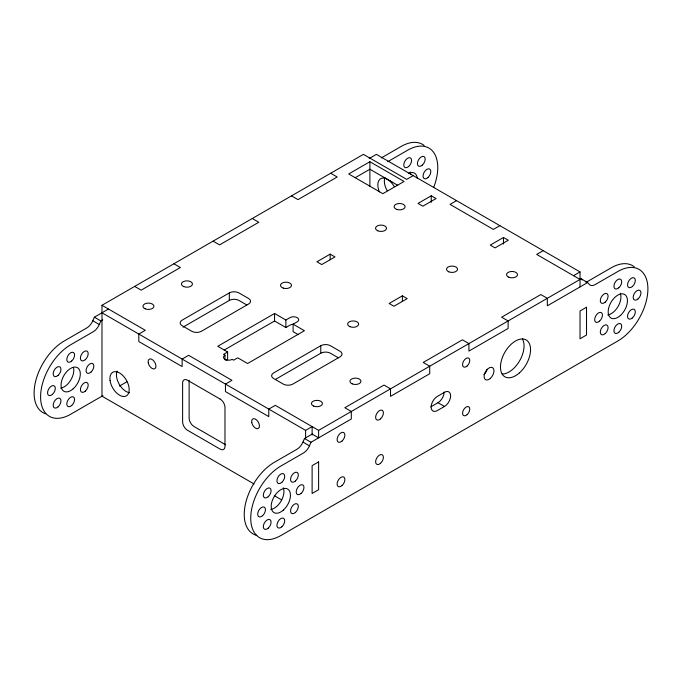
<?xml version="1.0" encoding="UTF-8"?>
<svg xmlns="http://www.w3.org/2000/svg" width="682" height="682" viewBox="0 0 682 682"><rect width="100%" height="100%" fill="white"/><g stroke="black" fill="none" stroke-linecap="round" stroke-linejoin="round"><path stroke-width="1.02" d="M45.703 413.829A42.548 24.569 -60 0 1 35.728 380.888A42.548 24.569 -60 0 1 64.185 341L86.802 327.948A10.213 5.899 -60 0 0 92.812 320.762L94.355 317.19L108.481 309.04M102.914 395.637L70.689 414.238A42.548 24.569 -60 0 1 40.596 396.864A42.548 24.569 -60 0 1 70.689 344.751L93.298 331.699A10.213 5.899 -60 0 0 99.308 324.513L100.859 320.941L102.692 319.884M256.841 535.43A42.548 24.569 -60 0 1 245.673 503.009A42.548 24.569 -60 0 1 274.326 462.319L296.934 449.268A10.213 5.899 -60 0 0 302.944 442.081L304.496 438.509L312.74 433.752M309.449 445.832L310.992 442.26L351.315 418.978L351.315 411.476L344.819 407.725L384.017 385.091L390.513 388.842L390.513 396.353L429.72 373.719L429.72 366.208L423.215 362.457L462.422 339.832L468.918 343.583L468.918 351.085L508.116 328.451L508.116 320.949L501.62 317.198L540.817 294.564L547.322 298.315L547.322 305.817L587.645 282.536L589.188 284.326A10.213 5.899 -60 0 0 595.198 284.573L617.815 271.513A42.548 24.569 -60 0 1 647.9 288.887A42.548 24.569 -60 0 1 617.815 341L280.822 535.558A42.548 24.569 -60 0 1 250.737 518.184A42.548 24.569 -60 0 1 280.822 466.07L303.439 453.019A10.213 5.899 -60 0 0 309.449 445.832L302.944 442.081M254.019 483.947L101.976 396.174L101.976 305.28L363.387 154.362L406.711 179.375L413.215 175.624M369.175 158.522L376.387 154.362L580.024 271.93L580.024 286.943M369.883 161.728L348.707 173.961L382.883 193.688L404.068 181.463L369.883 161.728L369.883 186.51M381.281 157.934L401.178 146.442A42.548 24.569 -60 0 1 424.136 145.471M355.152 177.738L369.883 169.23L397.768 185.334M387.777 161.685L407.674 150.193A42.548 24.569 -60 0 1 433.769 152.572A42.548 24.569 -60 0 1 433.658 187.456M229.314 292.919L182.137 320.156A6.811 3.93 0 0 0 182.137 325.715L191.761 331.273A6.811 3.93 0 0 0 201.395 331.273L248.572 304.036A6.811 3.93 0 0 0 248.572 298.477L238.939 292.919A6.811 3.93 0 0 0 229.314 292.919L229.314 300.421L183.04 327.138M330.165 254.139L316.925 261.786L321.742 264.565L334.981 256.926L330.165 254.139L330.165 259.774M431.263 195.777L418.023 203.415L422.84 206.194L436.079 198.556L431.263 195.777L431.263 202.341M119.486 386.063L126.852 381.809M456.539 200.636L450.043 204.395L493.367 229.408L499.863 225.657M298.324 334.7L293.098 331.691L293.098 324.18L297.19 321.819A5.106 2.95 0 0 0 297.19 317.65A5.106 2.95 0 0 0 289.969 317.65L285.877 320.011L274.565 313.481L217.763 346.277L227.626 351.98L227.626 359.482L225.989 360.428M224.173 350.079L274.565 320.992L285.877 327.522L289.969 325.161A5.106 2.95 0 0 1 293.584 324.291M227.626 351.98L223.534 354.342L224.983 355.177L224.983 359.866M402.38 295.835L389.141 303.481L393.957 306.261L407.197 298.614L402.38 295.835L402.38 301.461M503.478 237.464L490.239 245.111L495.055 247.89L508.295 240.243L503.478 237.464L503.478 244.037M320.779 345.723L273.601 372.96A6.811 3.93 0 0 0 273.601 378.519L283.235 384.077A6.811 3.93 0 0 0 292.859 384.077L340.037 356.839A6.811 3.93 0 0 0 340.037 351.281L330.412 345.723A6.811 3.93 0 0 0 320.779 345.723L320.779 353.225L275.417 379.422M543.196 250.669L536.691 254.42L580.024 279.432M101.976 312.791L305.613 430.359L312.117 426.608L312.117 435.014M573.519 275.681L580.024 271.93M101.976 305.28L145.309 330.301L138.804 334.052L138.804 341.554L182.137 366.566L182.137 359.064L188.633 355.313L231.957 380.326L225.461 384.077L225.461 391.587L268.785 416.6L268.785 409.098L275.289 405.347L318.613 430.359L581.141 278.785L587.645 282.536M430.785 406.873L438.006 402.704A8.678 5.013 -60 0 0 444.144 392.073M444.502 406.455L437.281 410.624A8.678 5.013 -60 0 1 431.143 407.077A8.678 5.013 -60 0 1 437.281 396.447L444.502 392.278A8.678 5.013 -60 0 1 450.64 395.824A8.678 5.013 -60 0 1 444.502 406.455L438.006 402.704M330.685 173.245L337.181 176.996L297.983 199.63L291.487 195.87M252.28 218.504L258.785 222.255L219.578 244.889L213.082 241.138M293.098 324.18L304.411 330.719L247.609 363.515L237.737 357.811L233.645 360.181L232.204 359.346A5.106 2.95 0 0 1 224.983 359.346A5.106 2.95 0 0 1 224.983 355.177M246.816 304.965L238.939 300.421A6.811 3.93 0 0 0 229.314 300.421M338.289 357.777L330.412 353.225A6.811 3.93 0 0 0 320.779 353.225M173.884 263.772L180.38 267.523L141.183 290.157L134.678 286.406M312.16 434.136L318.613 437.861L318.613 430.359M94.355 317.19L100.859 320.941M304.496 438.509L310.992 442.26M92.812 320.762L99.308 324.513M225.759 444.843L193.927 426.463A6.811 3.93 60 0 1 189.119 418.126L189.119 380.266M274.283 495.652L281.657 499.906M581.141 278.785L582.172 279.978M305.613 430.359L305.613 437.716M285.877 320.011L285.877 327.522M274.565 313.481L274.565 320.992M129.597 392.713A13.614 7.86 60 0 1 119.239 384.256A13.614 7.86 60 0 1 117.099 371.068M387.146 190.67A13.614 7.86 60 0 1 385.006 177.482M379.397 191.923A13.614 7.86 60 0 1 381.383 178.36A13.614 7.86 60 0 1 394.264 186.561M585.292 281.802A10.213 5.899 -60 0 0 588.702 280.813L611.311 267.762A42.548 24.569 -60 0 1 634.269 266.79M620.262 293.243A13.614 7.86 -60 0 1 618.122 306.44A13.614 7.86 -60 0 1 607.773 314.888M283.277 487.801A13.614 7.86 -60 0 1 281.129 500.997A13.614 7.86 -60 0 1 270.78 509.445M522.378 338.928A21.278 12.285 -60 0 1 519.65 360.761A21.278 12.285 -60 0 1 502.105 374.043M487.127 369.354A6.982 4.032 -60 0 1 483.896 374.597M391.928 182.077A5.516 3.18 -60 0 1 390.598 181.139M390.436 180.824A5.516 3.18 -60 0 1 390.309 180.474M73.443 367.342A13.614 7.86 -60 0 1 70.655 380.249A13.614 7.86 -60 0 1 60.647 388.126M408.544 173.364A13.614 7.86 -60 0 1 417.265 178.403M410.129 171.924A13.614 7.86 -60 0 1 410.769 174.652M318.613 461.902L312.117 465.653L312.117 493.453L318.613 489.702L318.613 461.902M586.52 307.232L580.024 310.983L580.024 338.775L586.52 335.024L586.52 307.232M220.167 399.089L187.431 380.189A6.811 3.93 60 0 0 182.614 382.969L182.614 421.877A6.811 3.93 60 0 0 187.431 430.223L220.167 449.123A6.811 3.93 60 0 0 224.983 446.343L224.983 407.427A6.811 3.93 60 0 0 220.167 399.089M148.275 362.918A5.516 3.18 60 0 0 154.805 368.706A5.516 3.18 60 0 0 153.058 360.164A5.516 3.18 60 0 0 148.275 362.918M251.786 422.678A5.516 3.18 60 0 0 258.308 428.467A5.516 3.18 60 0 0 256.56 419.924A5.516 3.18 60 0 0 251.786 422.678M110.041 380.343A13.614 7.86 60 0 0 125.616 396.216A13.614 7.86 60 0 0 122.99 375.68A13.614 7.86 60 0 0 110.041 380.343M301.086 493.461A5.516 3.18 -60 0 0 302.834 484.919A5.516 3.18 -60 0 0 296.312 490.708A5.516 3.18 -60 0 0 301.086 493.461M638.079 298.904A5.516 3.18 -60 0 0 639.827 290.362A5.516 3.18 -60 0 0 633.305 296.15A5.516 3.18 -60 0 0 638.079 298.904M268.214 528.166A5.516 3.18 -60 0 0 269.961 519.624A5.516 3.18 -60 0 0 263.44 525.413A5.516 3.18 -60 0 0 268.214 528.166M620.305 315.561A13.614 7.86 -60 0 0 624.618 294.462A13.614 7.86 -60 0 0 608.514 308.75A13.614 7.86 -60 0 0 620.305 315.561M262.579 515.703A5.516 3.18 -60 0 0 264.326 507.161A5.516 3.18 -60 0 0 257.805 512.941A5.516 3.18 -60 0 0 262.579 515.703M467.102 414.665A5.106 2.95 -60 0 0 468.722 406.762A5.106 2.95 -60 0 0 462.677 412.116A5.106 2.95 -60 0 0 467.102 414.665M281.837 526.819A5.516 3.18 -60 0 0 283.584 518.277A5.516 3.18 -60 0 0 277.054 524.057A5.516 3.18 -60 0 0 281.837 526.819M295.451 512.446A5.516 3.18 -60 0 0 297.199 503.904A5.516 3.18 -60 0 0 290.677 509.684A5.516 3.18 -60 0 0 295.451 512.446M599.563 321.145A5.516 3.18 -60 0 0 601.311 312.603A5.516 3.18 -60 0 0 594.789 318.383A5.516 3.18 -60 0 0 599.563 321.145M283.311 510.119A13.614 7.86 -60 0 0 287.633 489.02A13.614 7.86 -60 0 0 271.521 503.307A13.614 7.86 -60 0 0 283.311 510.119M342.006 485.567A5.516 3.18 -60 0 0 343.754 477.016A5.516 3.18 -60 0 0 337.232 482.805A5.516 3.18 -60 0 0 342.006 485.567M632.436 317.889A5.516 3.18 -60 0 0 634.183 309.347A5.516 3.18 -60 0 0 627.662 315.127A5.516 3.18 -60 0 0 632.436 317.889M380.522 463.325A5.516 3.18 -60 0 0 382.27 454.783A5.516 3.18 -60 0 0 375.748 460.572A5.516 3.18 -60 0 0 380.522 463.325M618.821 332.262A5.516 3.18 -60 0 0 620.569 323.72A5.516 3.18 -60 0 0 614.047 329.5A5.516 3.18 -60 0 0 618.821 332.262M380.522 418.859A5.516 3.18 -60 0 0 382.27 410.317A5.516 3.18 -60 0 0 375.748 416.097A5.516 3.18 -60 0 0 380.522 418.859M519.403 372.901A21.278 12.285 -60 0 0 526.146 339.943A21.278 12.285 -60 0 0 500.98 362.261A21.278 12.285 -60 0 0 519.403 372.901M605.207 302.16A5.516 3.18 -60 0 0 606.954 293.618A5.516 3.18 -60 0 0 600.433 299.407A5.516 3.18 -60 0 0 605.207 302.16M618.821 287.787A5.516 3.18 -60 0 0 620.569 279.245A5.516 3.18 -60 0 0 614.047 285.033A5.516 3.18 -60 0 0 618.821 287.787M632.436 286.44A5.516 3.18 -60 0 0 634.183 277.898A5.516 3.18 -60 0 0 627.662 283.686A5.516 3.18 -60 0 0 632.436 286.44M605.207 333.609A5.516 3.18 -60 0 0 606.954 325.067A5.516 3.18 -60 0 0 600.433 330.847A5.516 3.18 -60 0 0 605.207 333.609M268.214 496.718A5.516 3.18 -60 0 0 269.961 488.176A5.516 3.18 -60 0 0 263.44 493.964A5.516 3.18 -60 0 0 268.214 496.718M295.451 480.998A5.516 3.18 -60 0 0 297.199 472.456A5.516 3.18 -60 0 0 290.677 478.244A5.516 3.18 -60 0 0 295.451 480.998M281.837 482.344A5.516 3.18 -60 0 0 283.584 473.802A5.516 3.18 -60 0 0 277.054 479.591A5.516 3.18 -60 0 0 281.837 482.344M490.315 378.425A6.982 4.032 -60 0 0 492.523 367.615A6.982 4.032 -60 0 0 484.271 374.938A6.982 4.032 -60 0 0 490.315 378.425M467.102 366.029A5.106 2.95 -60 0 0 468.722 358.118A5.106 2.95 -60 0 0 462.677 363.472A5.106 2.95 -60 0 0 467.102 366.029M342.006 441.092A5.516 3.18 -60 0 0 343.754 432.55A5.516 3.18 -60 0 0 337.232 438.338A5.516 3.18 -60 0 0 342.006 441.092M71.695 361.025A5.516 3.18 -60 0 0 73.443 352.483A5.516 3.18 -60 0 0 66.921 358.272A5.516 3.18 -60 0 0 71.695 361.025M85.31 359.678A5.516 3.18 -60 0 0 87.057 351.136A5.516 3.18 -60 0 0 80.536 356.916A5.516 3.18 -60 0 0 85.31 359.678M58.081 375.398A5.516 3.18 -60 0 0 59.828 366.856A5.516 3.18 -60 0 0 53.307 372.645A5.516 3.18 -60 0 0 58.081 375.398M422.303 165.121A5.516 3.18 -60 0 0 424.051 156.579A5.516 3.18 -60 0 0 417.529 162.359A5.516 3.18 -60 0 0 422.303 165.121M408.688 166.468A5.516 3.18 -60 0 0 410.436 157.926A5.516 3.18 -60 0 0 403.906 163.714A5.516 3.18 -60 0 0 408.688 166.468M73.179 388.791A13.614 7.86 -60 0 0 77.492 367.7A13.614 7.86 -60 0 0 61.389 381.988A13.614 7.86 -60 0 0 73.179 388.791M85.31 391.127A5.516 3.18 -60 0 0 87.057 382.576A5.516 3.18 -60 0 0 80.536 388.365A5.516 3.18 -60 0 0 85.31 391.127M71.695 405.5A5.516 3.18 -60 0 0 73.443 396.958A5.516 3.18 -60 0 0 66.921 402.738A5.516 3.18 -60 0 0 71.695 405.5M52.437 394.375A5.516 3.18 -60 0 0 54.185 385.833A5.516 3.18 -60 0 0 47.663 391.621A5.516 3.18 -60 0 0 52.437 394.375M58.081 406.847A5.516 3.18 -60 0 0 59.828 398.305A5.516 3.18 -60 0 0 53.307 404.085A5.516 3.18 -60 0 0 58.081 406.847M427.938 177.584A5.516 3.18 -60 0 0 429.686 169.042A5.516 3.18 -60 0 0 423.164 174.831A5.516 3.18 -60 0 0 427.938 177.584M90.953 372.142A5.516 3.18 -60 0 0 92.701 363.6A5.516 3.18 -60 0 0 86.179 369.388A5.516 3.18 -60 0 0 90.953 372.142M283.243 288.102A5.516 3.18 0 0 0 291.512 285.34A5.516 3.18 0 0 0 283.243 282.587A5.516 3.18 0 0 0 283.243 288.102M349.917 326.695A5.516 3.18 0 0 0 358.638 324.444A5.516 3.18 0 0 0 350.906 321.205A5.516 3.18 0 0 0 349.917 326.695M508.789 277.216A5.516 3.18 0 0 0 517.51 274.974A5.516 3.18 0 0 0 509.769 271.734A5.516 3.18 0 0 0 508.789 277.216M313.694 406.114A5.516 3.18 0 0 0 322.416 403.863A5.516 3.18 0 0 0 314.683 400.632A5.516 3.18 0 0 0 313.694 406.114M145.198 308.835A5.516 3.18 0 0 0 153.919 306.585A5.516 3.18 0 0 0 146.187 303.354A5.516 3.18 0 0 0 145.198 308.835M183.714 286.602A5.516 3.18 0 0 0 192.435 284.351A5.516 3.18 0 0 0 184.703 281.112A5.516 3.18 0 0 0 183.714 286.602M352.21 383.881A5.516 3.18 0 0 0 360.931 381.63A5.516 3.18 0 0 0 353.191 378.391A5.516 3.18 0 0 0 352.21 383.881M377.794 230.831A5.516 3.18 0 0 0 386.515 228.581A5.516 3.18 0 0 0 378.783 225.35A5.516 3.18 0 0 0 377.794 230.831M448.799 271.828A5.516 3.18 0 0 0 457.52 269.578A5.516 3.18 0 0 0 449.788 266.338A5.516 3.18 0 0 0 448.799 271.828M396.856 209.442A5.516 3.18 0 0 0 405.125 206.689A5.516 3.18 0 0 0 396.856 203.927A5.516 3.18 0 0 0 396.856 209.442"/></g></svg>
